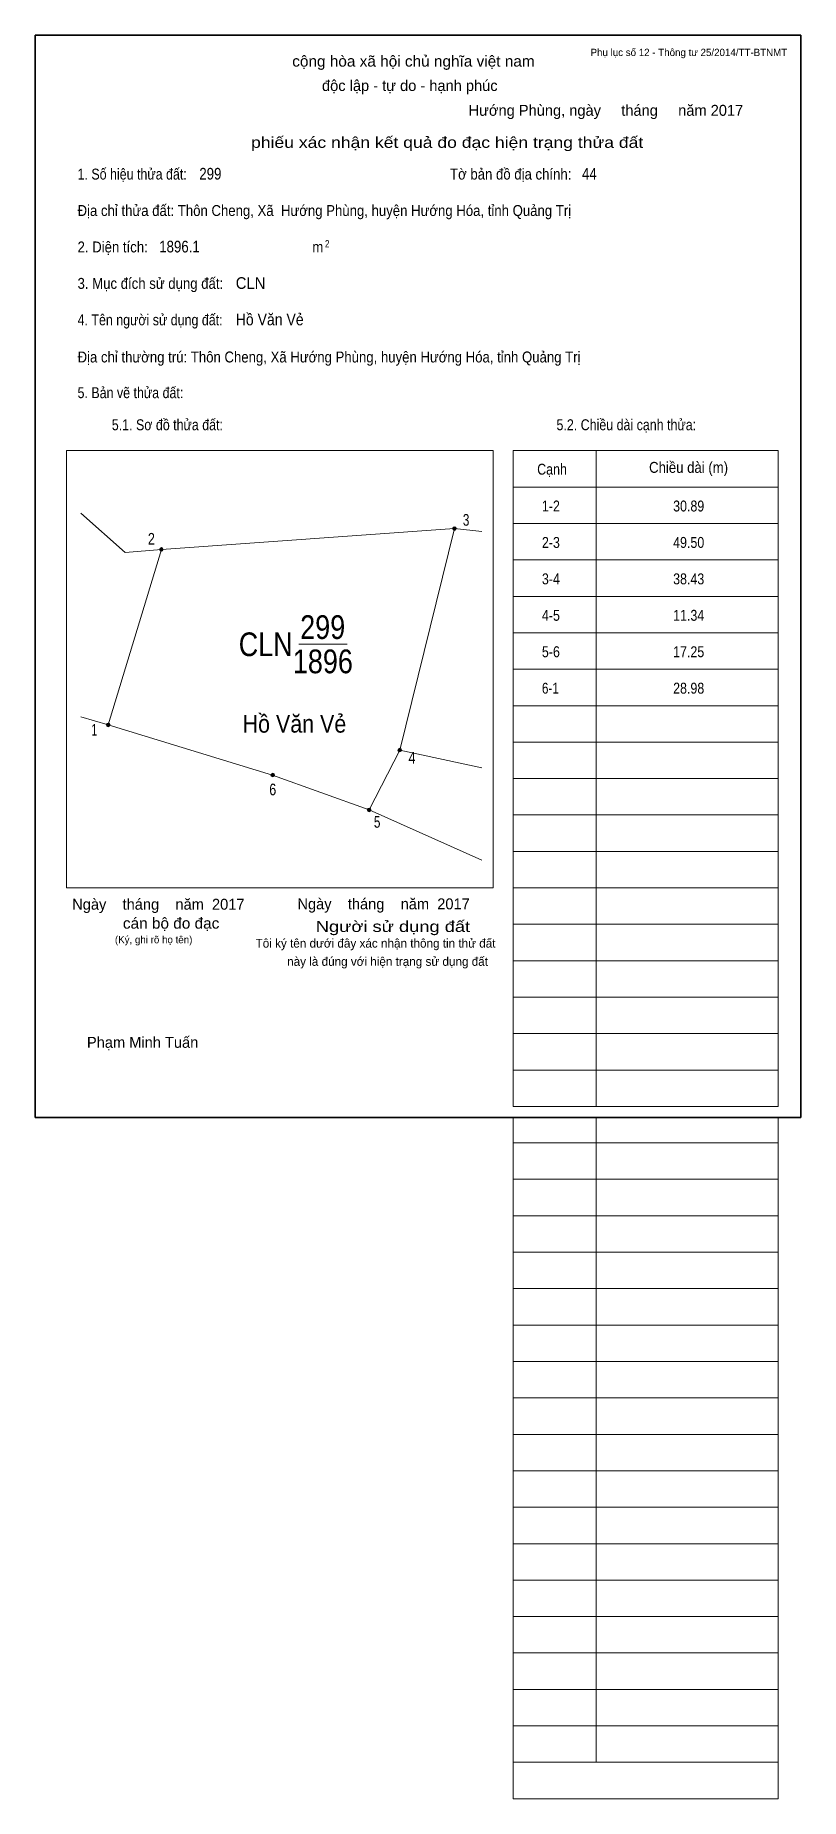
# Model space of a CAD drawing. Header units: centimetres. Extents: x 0 to 21, y -18.7 to 29.7.
import ezdxf
from ezdxf.enums import TextEntityAlignment as Align

# ---------------------------------------------------------------- set-up
doc = ezdxf.new("R2010")
doc.units = ezdxf.units.CM
doc.header["$LTSCALE"] = 0.12
for name, color, linetype in [('2', 7, 'Continuous'), ('3', 7, 'Continuous'), ('30', 7, 'Continuous'), ('34', 7, 'Continuous'), ('5', 7, 'Continuous')]:
    doc.layers.add(name, color=color, linetype=linetype)
for name, color, linetype, lineweight in [('32', 7, 'Continuous', 13), ('6', 7, 'Continuous', 13), ('63', 7, 'Continuous', 13), ('7', 7, 'Continuous', 13)]:
    doc.layers.add(name, color=color, linetype=linetype, lineweight=lineweight)

msp = doc.modelspace()

# ---------------------------------------------------------------- hatches: boundary and pattern name
at = {"layer": '32'}
for points in [[(11.5508, 16.1599, 1), (11.4508, 16.1599, 1)], [(3.5085, 15.5883, 1), (3.4085, 15.5883, 1)], [(2.0508, 10.7723, 1), (1.9508, 10.7723, 1)], [(10.0508, 10.0834, 1), (9.9508, 10.0834, 1)], [(6.5655, 9.3961, 1), (6.4655, 9.3961, 1)], [(9.2072, 8.4401, 1), (9.1072, 8.4401, 1)]]:
    msp.add_hatch(color=256, dxfattribs=at).paths.add_polyline_path(points)

# ---------------------------------------------------------------- linework, layer by layer
for centre in [(11.5008, 16.1599), (3.4585, 15.5883), (2.0008, 10.7723), (10.0008, 10.0834), (6.5155, 9.3961), (9.1572, 8.4401)]:
    msp.add_circle(centre, 0.05, dxfattribs=at)
at = {"layer": '6'}
for p, q in [((11.5, 16.16), (3.46, 15.59)), ((11.5, 16.16), (12.25, 16.08)), ((2, 10.77), (3.46, 15.59)), ((1.25, 10.99), (2, 10.77)), ((12.25, 9.59), (10, 10.08)), ((9.16, 8.44), (12.25, 7.06))]:
    msp.add_line(p, q, dxfattribs=at)
for points in [[(3.46, 15.59), (2.47, 15.5), (1.25, 16.58)], [(11.5, 16.16), (10, 10.08), (9.16, 8.44)], [(2, 10.77), (6.51, 9.39), (9.16, 8.44)]]:
    msp.add_lwpolyline(points, dxfattribs=at)
at = {"layer": '63'}
for p, q in [((0.86, 18.3), (12.56, 18.3)), ((0.86, 6.3), (0.86, 18.3)), ((12.56, 6.3), (12.56, 18.3)), ((13.11, 18.3), (20.38, 18.3)), ((13.11, 0.3), (13.11, 18.3)), ((15.39, 0.3), (15.39, 18.3)), ((20.38, 0.3), (20.38, 18.3)), ((13.11, 17.3), (20.38, 17.3)), ((13.11, 16.3), (20.38, 16.3)), ((13.11, 15.3), (20.38, 15.3)), ((13.11, 14.3), (20.38, 14.3)), ((13.11, 13.3), (20.38, 13.3)), ((13.11, 12.3), (20.38, 12.3)), ((13.11, 11.3), (20.38, 11.3)), ((13.11, 10.3), (20.38, 10.3)), ((13.11, 9.3), (20.38, 9.3)), ((13.11, 8.3), (20.38, 8.3)), ((13.11, 7.3), (20.38, 7.3)), ((0.86, 6.3), (12.56, 6.3)), ((13.11, 6.3), (20.38, 6.3)), ((13.11, 5.3), (20.38, 5.3)), ((13.11, 4.3), (20.38, 4.3)), ((13.11, 3.3), (20.38, 3.3)), ((13.11, 2.3), (20.38, 2.3)), ((13.11, 1.3), (20.38, 1.3)), ((13.11, 0.3), (20.38, 0.3)), ((13.11, -18.7), (13.11, 0)), ((15.39, -17.7), (15.39, 0)), ((20.38, -18.7), (20.38, 0)), ((13.11, -0.7), (20.38, -0.7)), ((13.11, -0.7), (20.38, -0.7)), ((13.11, -1.7), (20.38, -1.7)), ((13.11, -2.7), (20.38, -2.7)), ((13.11, -3.7), (20.38, -3.7)), ((13.11, -4.7), (20.38, -4.7)), ((13.11, -5.7), (20.38, -5.7)), ((13.11, -6.7), (20.38, -6.7)), ((13.11, -7.7), (20.38, -7.7)), ((13.11, -8.7), (20.38, -8.7)), ((13.11, -9.7), (20.38, -9.7)), ((13.11, -10.7), (20.38, -10.7)), ((13.11, -11.7), (20.38, -11.7)), ((13.11, -12.7), (20.38, -12.7)), ((13.11, -13.7), (20.38, -13.7)), ((13.11, -14.7), (20.38, -14.7)), ((13.11, -15.7), (20.38, -15.7)), ((13.11, -16.7), (20.38, -16.7)), ((13.11, -17.7), (20.38, -17.7)), ((13.11, -18.7), (20.38, -18.7))]:
    msp.add_line(p, q, dxfattribs=at)
at = {"layer": '63', "lineweight": 35}
msp.add_lwpolyline([(0, 0), (0, 29.7), (21, 29.7), (21, 0)], close=True, dxfattribs=at)
at = {"layer": '7'}
msp.add_line((7.23, 12.99), (8.56, 12.99), dxfattribs=at)

# ---------------------------------------------------------------- texts
at = {"layer": '2', "width": 0.9}
msp.add_text('Hồ Văn Vẻ', height=0.4886, dxfattribs=at).set_placement((7.11, 10.56), align=Align.CENTER)
at = {"layer": '3', "width": 0.85}
msp.add_text('299', height=0.6514, dxfattribs=at).set_placement((7.885, 13.13), align=Align.CENTER)
msp.add_text('CLN', height=0.65, dxfattribs=at).set_placement((7.06, 12.66), align=Align.RIGHT)
at = {"layer": '30'}
for s, width, p in [('1-2', 0.85, (13.9, 16.63)), ('30.89', 0.85, (17.5, 16.63)), ('2-3', 0.85, (13.9, 15.63)), ('49.50', 0.85, (17.5, 15.63)), ('3-4', 0.85, (13.9, 14.63)), ('38.43', 0.85, (17.5, 14.63)), ('4-5', 0.85, (13.9, 13.63)), ('11.34', 0.85, (17.5, 13.63)), ('5-6', 0.85, (13.9, 12.63)), ('17.25', 0.85, (17.5, 12.63)), ('6-1', 0.8, (13.9, 11.63)), ('28.98', 0.85, (17.5, 11.63))]:
    msp.add_text(s, height=0.3, dxfattribs=dict(at, width=width)).set_placement(p)
at = {"layer": '32'}
for s, width, p in [('3', 0.75, (11.82, 16.24)), ('2', 0.8, (3.185, 15.72)), ('1', 0.65, (1.62, 10.48)), ('4', 0.8, (10.335, 9.71)), ('6', 0.8, (6.515, 8.84)), ('5', 0.75, (9.38, 7.95))]:
    msp.add_text(s, height=0.32, dxfattribs=dict(at, width=width)).set_placement(p, align=Align.CENTER)
at = {"layer": '34'}
for s, width, p in [('299', 0.85, (4.5, 25.74)), ('44', 0.85, (15, 25.74)), ('1896.1', 0.85, (3.4, 23.74)), ('CLN', 0.95, (5.5, 22.74)), ('Hồ Văn Vẻ', 0.9, (5.5, 21.74))]:
    msp.add_text(s, height=0.32, dxfattribs=dict(at, width=width)).set_placement(p)
at = {"layer": '5', "width": 0.85}
msp.add_text('1896', height=0.6514, dxfattribs=at).set_placement((7.89, 12.19), align=Align.CENTER)
at = {"layer": '63', "width": 1.05}
msp.add_text('cộng hòa xã hội chủ nghĩa việt nam', height=0.3, dxfattribs=at).set_placement((10.375, 28.84), align=Align.CENTER)
at = {"layer": '63'}
for s, height, p in [('Phụ lục số 12 - Thông tư 25/2014/TT-BTNMT', 0.2, (20.63, 29.13)), ('Ngày    tháng    năm  2017', 0.3, (5.74, 5.7)), ('Ngày    tháng    năm  2017', 0.3, (11.92, 5.71)), ('(Ký, ghi rõ họ tên)', 0.2, (4.31, 4.78))]:
    msp.add_text(s, height=height, dxfattribs=at).set_placement(p, align=Align.RIGHT)
for s, height, p in [('độc lập - tự do - hạnh phúc', 0.3, (10.275, 28.17)), ('Hướng Phùng, ngày     tháng     năm 2017', 0.3, (15.655, 27.49)), ('Tôi ký tên dưới đây xác nhận thông tin thử đất', 0.24, (9.335, 4.66)), ('này là đúng với hiện trạng sử dụng đất', 0.24, (9.665, 4.16)), ('Phạm Minh Tuấn', 0.3, (2.945, 1.91))]:
    msp.add_text(s, height=height, dxfattribs=at).set_placement(p, align=Align.CENTER)
for s, width, p in [('phiếu xác nhận kết quả đo đạc hiện trạng thửa đất', 1.2, (16.68, 26.61)), ('cán bộ đo đạc', 1.05, (5.05, 5.18)), ('Người sử dụng đất', 1.25, (11.93, 5.09))]:
    msp.add_text(s, height=0.3, dxfattribs=dict(at, width=width)).set_placement(p, align=Align.RIGHT)
for s, height, width, p in [('1. Số hiệu thửa đất:', 0.3, 0.85, (1.16, 25.74)), ('Tờ bản đồ địa chính:', 0.3, 0.9, (11.38, 25.74)), ('Địa chỉ thửa đất: Thôn Cheng, Xã  Hướng Phùng, huyện Hướng Hóa, tỉnh Quảng Trị', 0.3, 0.9, (1.16, 24.74)), ('2. Diện tích:', 0.3, 0.9, (1.16, 23.74)), ('m', 0.3, 0.9, (7.6, 23.74)), ('2', 0.2, 0.8, (7.95, 23.88)), ('3. Mục đích sử dụng đất:', 0.3, 0.9, (1.16, 22.74)), ('4. Tên người sử dụng đất:', 0.3, 0.85, (1.16, 21.74)), ('Địa chỉ thường trú: Thôn Cheng, Xã Hướng Phùng, huyện Hướng Hóa, tỉnh Quảng Trị', 0.3, 0.9, (1.16, 20.72)), ('5. Bản vẽ thửa đất:', 0.3, 0.85, (1.16, 19.74)), ('5.1. Sơ đồ thửa đất:', 0.3, 0.85, (2.1, 18.86)), ('5.2. Chiều dài cạnh thửa:', 0.3, 0.85, (14.3, 18.86)), ('Cạnh', 0.3, 0.85, (13.77, 17.64)), ('Chiều dài (m)', 0.3, 0.9, (16.84, 17.69))]:
    msp.add_text(s, height=height, dxfattribs=dict(at, width=width)).set_placement(p)

doc.saveas('drawing.dxf')
